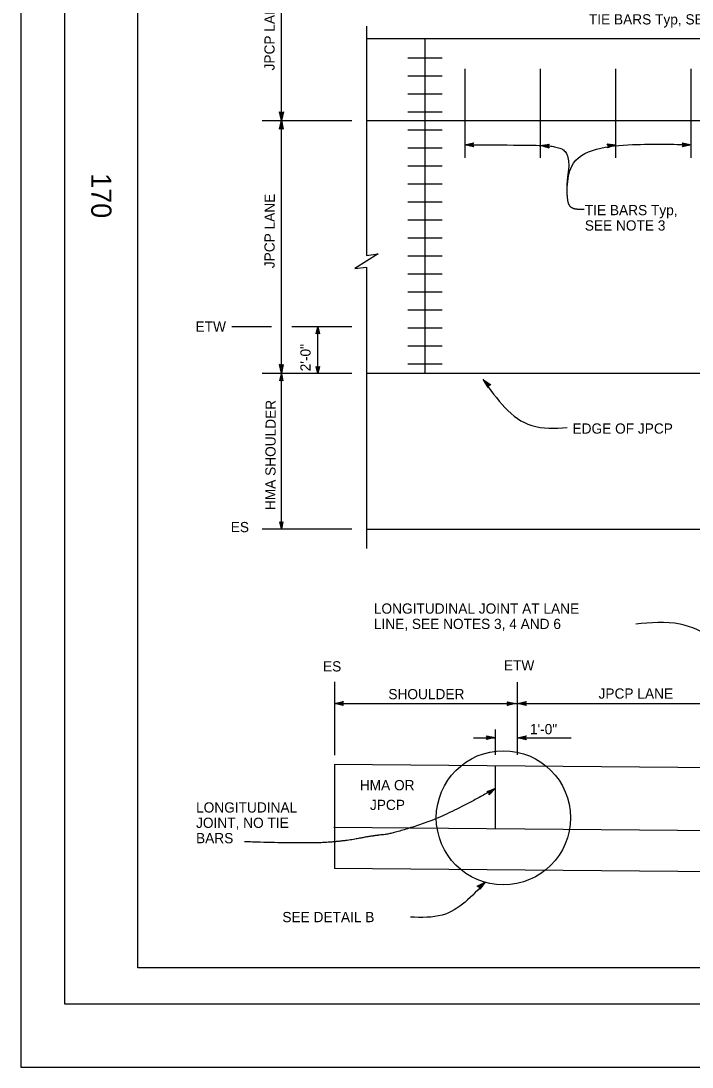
# Model space of a CAD drawing. Extents: x -894 to 866, y -472 to 714.
# Drawn here: x -894 to -435, y -472 to 243 of the extents above; entities that cross this region are included whole.
import ezdxf

# ---------------------------------------------------------------- set-up
doc = ezdxf.new("R2010")
doc.units = 0
for name, color, linetype in [('border_PLOTTING-ELEMENTS', 7, 'Continuous'), ('border_rw_22x34_Cut_Lines', 7, 'Continuous'), ('border_SHEET', 7, 'Continuous'), ('border_WITHIN-BORDER-anno', 7, 'Continuous'), ('pp_PRESENTATION', 7, 'Continuous'), ('rd_PAVEMENT', 7, 'Continuous'), ('rd_PAVEMENT-anno', 7, 'Continuous'), ('STR_Reinforcement A', 7, 'Continuous'), ('STR_Reinforcement B', 7, 'Continuous')]:
    doc.layers.add(name, color=color, linetype=linetype)

msp = doc.modelspace()

# ---------------------------------------------------------------- linework, layer by layer
at = {"layer": 'border_PLOTTING-ELEMENTS'}
for points in [[(-894.04, -472.45), (865.96, -472.45), (865.96, 713.55), (-894.04, 713.55)], [(-864.04, 670.55), (835.96, 670.55), (835.96, -429.45), (-864.04, -429.45)]]:
    msp.add_lwpolyline(points, close=True, dxfattribs=at)
at = {"layer": 'border_rw_22x34_Cut_Lines'}
msp.add_lwpolyline([(-864.04, 670.55), (835.96, 670.55), (835.96, -429.45), (-864.04, -429.45)], close=True, dxfattribs=at)
at = {"layer": 'border_SHEET'}
for p, q in [((-814.04, -404.45), (-814.04, 645.55)), ((810.96, -404.45), (-814.04, -404.45))]:
    msp.add_line(p, q, dxfattribs=at)
at = {"layer": 'pp_PRESENTATION'}
msp.add_circle((-564.02, -301.88), 45.9, dxfattribs=at)
at = {"layer": 'rd_PAVEMENT'}
for p, q in [((-657.74, 239.88), (-657.74, 82.92)), ((-657.74, 231.28), (-290.09, 231.28)), ((-617.64, 2.35), (-617.64, 231.16)), ((-657.74, 175.16), (93.8, 175.16)), ((-649.74, 83.92), (-665.74, 73.92)), ((-657.74, 82.92), (-649.74, 83.92)), ((-665.74, 73.92), (-657.74, 74.92)), ((-657.74, 74.92), (-657.74, -117.63)), ((-657.74, 2.35), (-402.45, 2.35)), ((-657.74, -104.51), (-402.45, -104.51)), ((-679.6, -265.47), (-679.6, -336.52)), ((-308.62, -268.7), (-679.6, -265.47)), ((-569.6, -266.43), (-569.6, -309.43)), ((-308.62, -311.71), (-679.98, -308.47)), ((-679.6, -336.39), (-308.62, -339.62))]:
    msp.add_line(p, q, dxfattribs=at)
at = {"layer": 'rd_PAVEMENT-anno'}
for p, q in [((-715.92, 2.35), (-715.92, 591.46)), ((-715.89, 175.21), (-717.22, 181.21)), ((-717.22, 181.21), (-717.22, 181.21)), ((-717.22, 181.21), (-715.89, 180.41)), ((-715.9, 176.6), (-716.87, 180.98)), ((-715.89, 177.98), (-716.52, 180.8)), ((-715.89, 179.36), (-716.16, 180.57)), ((-715.89, 180.41), (-714.55, 181.21)), ((-714.55, 181.21), (-715.89, 175.21)), ((-714.91, 181), (-715.89, 176.59)), ((-715.27, 180.76), (-715.89, 177.98)), ((-715.62, 180.59), (-715.89, 179.36)), ((-714.55, 181.21), (-714.55, 181.21)), ((-729.15, 175.16), (-667.74, 175.16)), ((-717.26, 169.18), (-715.92, 175.18)), ((-716.9, 169.4), (-715.92, 173.8)), ((-716.54, 169.63), (-715.92, 172.42)), ((-715.92, 175.18), (-715.92, 175.18)), ((-715.92, 175.18), (-714.59, 169.18)), ((-715.92, 172.42), (-715.29, 169.59)), ((-715.91, 173.79), (-714.95, 169.42)), ((-715.89, 175.21), (-715.89, 175.21)), ((-715.92, 169.98), (-717.26, 169.18)), ((-717.26, 169.18), (-717.26, 169.18)), ((-716.19, 169.81), (-715.92, 171.04)), ((-715.92, 171.04), (-715.65, 169.83)), ((-714.59, 169.18), (-715.92, 169.98)), ((-714.59, 169.18), (-714.59, 169.18)), ((-590.43, 158.64), (-584.43, 159.97)), ((-584.43, 157.3), (-590.43, 158.64)), ((-590.43, 158.64), (-590.43, 158.64)), ((-584.64, 157.65), (-589.05, 158.64)), ((-589.04, 158.64), (-584.66, 159.61)), ((-587.66, 158.63), (-584.84, 159.26)), ((-584.88, 158.01), (-587.66, 158.63)), ((-586.28, 158.63), (-585.07, 158.9)), ((-585.05, 158.36), (-586.28, 158.63)), ((-584.43, 159.97), (-585.23, 158.64)), ((-585.23, 158.64), (-584.43, 157.3)), ((-584.43, 159.97), (-584.43, 159.97)), ((-538.73, 158.1), (-532.65, 159.03)), ((-532.83, 156.37), (-538.73, 158.1)), ((-538.73, 158.1), (-538.73, 158.1)), ((-533.02, 156.74), (-537.35, 158.01)), ((-537.34, 158.02), (-532.91, 158.69)), ((-535.97, 157.92), (-533.11, 158.36)), ((-533.23, 157.11), (-535.97, 157.92)), ((-534.59, 157.83), (-533.37, 158.01)), ((-533.38, 157.47), (-534.59, 157.83)), ((-532.65, 159.03), (-533.54, 157.76)), ((-533.54, 157.76), (-532.83, 156.37)), ((-532.65, 159.03), (-532.65, 159.03)), ((-492.23, 158), (-493.16, 159.25)), ((-493.16, 159.25), (-493.16, 159.25)), ((-493.16, 159.25), (-487.06, 158.54)), ((-492.91, 158.92), (-488.43, 158.4)), ((-487.06, 158.54), (-492.89, 156.6)), ((-492.89, 156.6), (-492.23, 158)), ((-488.44, 158.4), (-492.69, 156.98)), ((-492.64, 158.59), (-489.8, 158.26)), ((-489.8, 158.26), (-492.55, 157.34)), ((-492.43, 158.26), (-491.18, 158.12)), ((-491.18, 158.12), (-492.35, 157.72)), ((-487.06, 158.54), (-487.06, 158.54)), ((-440.68, 158.61), (-441.48, 159.95)), ((-441.48, 159.95), (-441.48, 159.95)), ((-441.48, 159.95), (-435.48, 158.61)), ((-435.48, 158.61), (-441.48, 157.28)), ((-441.48, 157.28), (-440.68, 158.61)), ((-441.26, 159.59), (-436.86, 158.61)), ((-436.87, 158.61), (-441.24, 157.64)), ((-438.24, 158.61), (-441.07, 157.98)), ((-441.03, 159.23), (-438.24, 158.61)), ((-440.85, 158.89), (-439.62, 158.61)), ((-439.62, 158.61), (-440.83, 158.34)), ((-435.48, 158.61), (-435.48, 158.61)), ((-584.43, 157.3), (-584.43, 157.3)), ((-532.83, 156.37), (-532.83, 156.37)), ((-492.89, 156.6), (-492.89, 156.6)), ((-441.48, 157.28), (-441.48, 157.28)), ((-749.78, 34.16), (-722.75, 34.16)), ((-708.76, 34.16), (-667.74, 34.16)), ((-692.04, 29.22), (-690.97, 34.02)), ((-690.97, 29.86), (-692.04, 29.22)), ((-692.04, 29.22), (-692.04, 29.22)), ((-691.76, 29.39), (-690.97, 32.91)), ((-691.47, 29.58), (-690.97, 31.81)), ((-691.19, 29.72), (-690.97, 30.7)), ((-690.98, 2.22), (-690.98, 34.03)), ((-690.97, 34.02), (-690.97, 34.02)), ((-690.97, 34.02), (-689.9, 29.22)), ((-690.97, 32.91), (-690.19, 29.41)), ((-690.97, 31.81), (-690.47, 29.55)), ((-690.97, 30.7), (-690.76, 29.74)), ((-689.9, 29.22), (-690.97, 29.86)), ((-689.9, 29.22), (-689.9, 29.22)), ((-728.93, 2.35), (-667.74, 2.35)), ((-716.98, -2.99), (-715.91, 1.81)), ((-716.7, -2.82), (-715.91, 0.71)), ((-715.92, -104.28), (-715.92, 2.35)), ((-715.91, 1.81), (-715.91, 1.81)), ((-715.91, 1.81), (-714.84, -2.99)), ((-715.91, 0.7), (-715.13, -2.8)), ((-690.97, 2.19), (-692.04, 6.99)), ((-692.04, 6.99), (-692.04, 6.99)), ((-692.04, 6.99), (-690.97, 6.35)), ((-690.97, 3.31), (-691.75, 6.8)), ((-690.97, 4.4), (-691.47, 6.66)), ((-690.97, 5.51), (-691.18, 6.47)), ((-690.97, 6.35), (-689.9, 6.99)), ((-689.9, 6.99), (-690.97, 2.19)), ((-690.18, 6.82), (-690.97, 3.3)), ((-690.47, 6.63), (-690.97, 4.4)), ((-690.75, 6.49), (-690.97, 5.51)), ((-690.97, 2.19), (-690.97, 2.19)), ((-689.9, 6.99), (-689.9, 6.99)), ((-715.91, -2.35), (-716.98, -2.99)), ((-716.98, -2.99), (-716.98, -2.99)), ((-716.41, -2.63), (-715.91, -0.4)), ((-716.13, -2.49), (-715.91, -1.51)), ((-715.91, -0.4), (-715.41, -2.66)), ((-715.91, -1.51), (-715.7, -2.47)), ((-714.84, -2.99), (-715.91, -2.35)), ((-714.84, -2.99), (-714.84, -2.99)), ((-574.55, -7.47), (-577.73, -2.21)), ((-577.73, -2.21), (-577.73, -2.21)), ((-577.73, -2.21), (-572.62, -5.63)), ((-574.44, -7.07), (-576.77, -3.21)), ((-576.76, -3.22), (-573.04, -5.71)), ((-574.34, -6.65), (-575.82, -4.21)), ((-575.82, -4.21), (-573.41, -5.82)), ((-574.21, -6.29), (-574.86, -5.21)), ((-574.86, -5.21), (-573.83, -5.9)), ((-574.13, -5.97), (-574.55, -7.47)), ((-572.62, -5.63), (-574.13, -5.97)), ((-572.62, -5.63), (-572.62, -5.63)), ((-574.55, -7.47), (-574.55, -7.47)), ((-715.91, -104.22), (-716.98, -99.42)), ((-716.98, -99.42), (-716.98, -99.42)), ((-716.98, -99.42), (-715.91, -100.06)), ((-715.91, -103.11), (-716.69, -99.61)), ((-715.91, -102.01), (-716.41, -99.75)), ((-715.91, -100.91), (-716.12, -99.94)), ((-715.91, -100.06), (-714.84, -99.42)), ((-714.84, -99.42), (-715.91, -104.22)), ((-715.12, -99.59), (-715.91, -103.12)), ((-715.41, -99.78), (-715.91, -102.01)), ((-715.69, -99.92), (-715.91, -100.91)), ((-714.84, -99.42), (-714.84, -99.42)), ((-729.15, -104.28), (-667.74, -104.28)), ((-715.91, -104.22), (-715.91, -104.22)), ((-679.6, -208.75), (-679.6, -259.01)), ((-554.6, -209.18), (-554.6, -258.79)), ((-679.6, -223.72), (-569.6, -223.72)), ((-569.6, -223.72), (-384.6, -223.72)), ((-561.44, -222.45), (-561.44, -222.45)), ((-561.44, -225.08), (-561.44, -225.08)), ((-555.53, -223.77), (-555.53, -223.77)), ((-554.34, -223.72), (-554.34, -223.72)), ((-548.44, -222.41), (-548.44, -222.41)), ((-548.44, -225.03), (-548.44, -225.03)), ((-569.6, -241.48), (-569.6, -258.79)), ((-584.41, -247.06), (-569.6, -247.06)), ((-575.57, -245.71), (-575.57, -245.71)), ((-575.57, -248.34), (-575.57, -248.34)), ((-569.67, -247.03), (-569.67, -247.03)), ((-554.6, -247.06), (-517.73, -247.06)), ((-554.34, -247.11), (-554.34, -247.11)), ((-548.44, -245.8), (-548.44, -245.8)), ((-548.44, -248.43), (-548.44, -248.43)), ((-575.23, -283.98), (-575.23, -283.98)), ((-573.75, -286.16), (-573.75, -286.16)), ((-569.6, -281.76), (-569.6, -281.76)), ((-581.92, -348.69), (-581.92, -348.69)), ((-580.25, -350.72), (-580.25, -350.72)), ((-576.51, -345.97), (-576.51, -345.97))]:
    msp.add_line(p, q, dxfattribs=at)
for points in [[(-714.6, 8.25), (-715.92, 2.35), (-717.23, 8.25), (-716.88, 8.04), (-715.92, 3.72), (-714.95, 8.04), (-715.3, 7.83), (-715.92, 5.07), (-716.53, 7.83), (-716.18, 7.62), (-715.92, 6.43), (-715.65, 7.63), (-715.92, 7.46), (-717.23, 8.25), (-715.92, 7.46)], [(-673.7, -225.04), (-679.6, -223.72), (-673.7, -222.41), (-673.91, -222.76), (-678.23, -223.72), (-673.91, -224.69), (-674.11, -224.34), (-676.88, -223.72), (-674.12, -223.11), (-674.33, -223.46), (-675.52, -223.72), (-674.32, -223.99), (-674.49, -223.72), (-673.7, -222.41), (-674.49, -223.72)], [(-561.44, -222.45), (-555.53, -223.77), (-561.44, -225.08), (-561.23, -224.73), (-556.9, -223.78), (-561.23, -222.8), (-561.02, -223.15), (-558.25, -223.77), (-561.02, -224.39), (-560.81, -224.04), (-559.61, -223.77), (-560.81, -223.5), (-560.65, -223.77), (-561.44, -225.08), (-560.65, -223.77)], [(-548.44, -225.03), (-554.34, -223.72), (-548.44, -222.41), (-548.65, -222.76), (-552.97, -223.71), (-548.65, -224.68), (-548.85, -224.34), (-551.62, -223.72), (-548.86, -223.1), (-549.07, -223.45), (-550.26, -223.72), (-549.06, -223.99), (-549.22, -223.72), (-548.44, -222.41), (-549.22, -223.72)], [(-575.57, -245.71), (-569.67, -247.03), (-575.57, -248.34), (-575.36, -247.99), (-571.04, -247.03), (-575.36, -246.06), (-575.16, -246.41), (-572.39, -247.03), (-575.15, -247.64), (-574.94, -247.29), (-573.75, -247.03), (-574.95, -246.76), (-574.78, -247.03), (-575.57, -248.34), (-574.78, -247.03)], [(-548.44, -248.43), (-554.34, -247.11), (-548.44, -245.8), (-548.65, -246.15), (-552.97, -247.11), (-548.65, -248.08), (-548.85, -247.73), (-551.62, -247.11), (-548.86, -246.5), (-549.07, -246.85), (-550.26, -247.11), (-549.06, -247.38), (-549.22, -247.11), (-548.44, -245.8), (-549.22, -247.11)], [(-575.23, -283.98), (-569.6, -281.76), (-573.75, -286.16), (-573.78, -285.75), (-570.73, -282.53), (-574.86, -284.16), (-574.49, -284.33), (-571.85, -283.29), (-573.8, -285.35), (-573.82, -284.94), (-572.98, -284.05), (-574.12, -284.5), (-573.84, -284.63), (-573.75, -286.16), (-573.84, -284.63)], [(-581.92, -348.69), (-576.51, -345.97), (-580.25, -350.72), (-580.31, -350.32), (-577.57, -346.84), (-581.54, -348.83), (-581.15, -348.96), (-578.62, -347.69), (-580.37, -349.92), (-580.43, -349.51), (-579.67, -348.55), (-580.77, -349.1), (-580.47, -349.21), (-580.25, -350.72), (-580.47, -349.21)]]:
    msp.add_lwpolyline(points, close=True, dxfattribs=at)
for points in [[(-590.2, 158.54), (-537.96, 158.54), (-527.75, 157.2), (-521.55, 154.88), (-518.71, 146.36), (-520.78, 132.94), (-520.52, 121.06), (-518.71, 115.9), (-513.55, 114.35), (-508.9, 114.61)], [(-569.62, -281.76), (-601.56, -300.19), (-640.37, -312.98), (-652.74, -314.05), (-673.64, -318.1), (-700.93, -319.59), (-741.23, -318.32)]]:
    msp.add_open_spline(points, degree=2, dxfattribs=at)
for points in [[(-520.46, 129.54), (-517.29, 143.93), (-475.79, 158.71), (-435.56, 158.62)], [(-578.14, -1.81), (-544.69, -33.5), (-520.39, -34.93)], [(-398.55, -218.21), (-405.39, -196.93), (-443.17, -169.42), (-473.56, -169.42)], [(-576.51, -345.97), (-605.85, -368.43), (-627.66, -369.86)]]:
    msp.add_spline(points, degree=3, dxfattribs=at)
at = {"layer": 'STR_Reinforcement A'}
for p, q in [((-629.46, 218.12), (-605.94, 218.12)), ((-629.46, 205.8), (-605.94, 205.8)), ((-629.46, 193.48), (-605.94, 193.48)), ((-629.46, 181.16), (-605.94, 181.16)), ((-629.46, 168.84), (-605.94, 168.84)), ((-629.46, 156.52), (-605.94, 156.52)), ((-629.46, 144.2), (-605.94, 144.2)), ((-629.46, 131.88), (-605.94, 131.88)), ((-629.46, 119.56), (-605.94, 119.56)), ((-629.46, 107.24), (-605.94, 107.24)), ((-629.46, 94.91), (-605.94, 94.91)), ((-629.46, 82.59), (-605.94, 82.59)), ((-629.46, 70.27), (-605.94, 70.27)), ((-629.46, 57.95), (-605.94, 57.95)), ((-629.46, 45.63), (-605.94, 45.63)), ((-629.46, 33.31), (-605.94, 33.31)), ((-629.46, 20.99), (-605.94, 20.99)), ((-629.46, 8.67), (-605.94, 8.67))]:
    msp.add_line(p, q, dxfattribs=at)
at = {"layer": 'STR_Reinforcement B'}
for p, q in [((-590.29, 149.65), (-590.29, 210.64)), ((-538.72, 149.65), (-538.72, 210.64)), ((-487.15, 149.65), (-487.15, 210.64)), ((-435.58, 149.65), (-435.58, 210.64))]:
    msp.add_line(p, q, dxfattribs=at)

# ---------------------------------------------------------------- texts
at = {"layer": 'border_WITHIN-BORDER-anno'}
msp.add_text('170', height=13.779, rotation=270, dxfattribs=at).set_placement((-845.95, 139.15))
at = {"layer": 'rd_PAVEMENT-anno'}
for s, rotation, p in [('JPCP LANE(S)', 89.79184, (-720.57, 209.46)), ('JPCP LANE', 89.79184, (-720.54, 74.15)), ('2\'-0"', 90, (-695.91, 3.62)), ('HMA SHOULDER', 89.79184, (-719.97, -91.37))]:
    msp.add_text(s, height=7, rotation=rotation, dxfattribs=at).set_placement(p)
for s, p in [('TIE BARS Typ, SEE NOTES 3 AND 6', (-505.56, 240.93)), ('TIE BARS Typ,', (-508.35, 110.42)), ('SEE NOTE 3', (-508.35, 99.92)), ('ETW', (-774.61, 30.7)), ('EDGE OF JPCP', (-516.76, -39.04)), ('ES', (-750.54, -106.45)), ('LONGITUDINAL JOINT AT LANE', (-652.64, -162.22)), ('LINE, SEE NOTES 3, 4 AND 6', (-652.64, -172.72)), ('ES', (-687.44, -201.77)), ('ETW', (-563.69, -201.08)), ('SHOULDER', (-642.72, -220.76)), ('JPCP LANE', (-498.94, -220.37)), ('1\'-0"', (-545.91, -244.7)), ('HMA OR', (-662.26, -283.04)), ('LONGITUDINAL', (-774.26, -298.3)), ('JPCP', (-655.31, -296.54)), ('JOINT, NO TIE', (-774.26, -308.8)), ('BARS', (-774.26, -319.3)), ('SEE DETAIL B', (-715.22, -373.3))]:
    msp.add_text(s, height=7, dxfattribs=at).set_placement(p)

doc.saveas('drawing.dxf')
